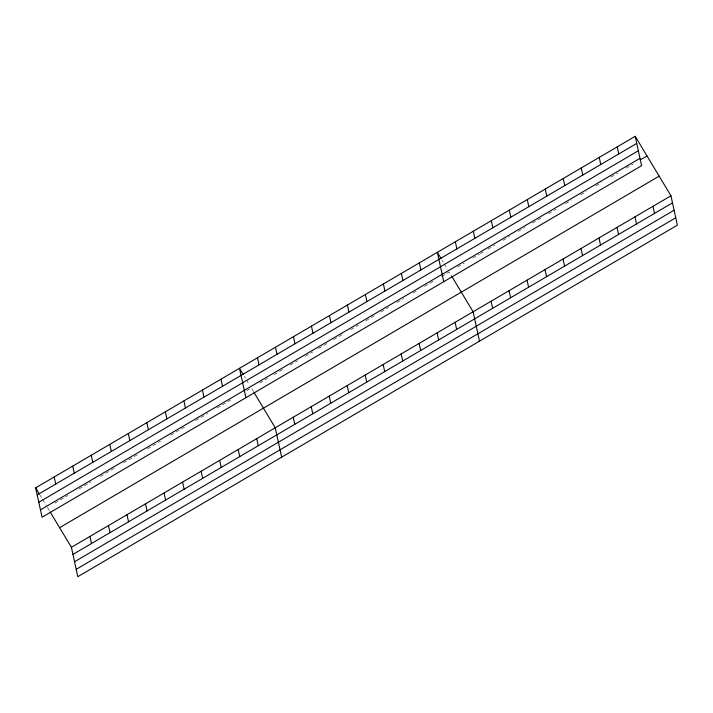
<?xml version="1.0" encoding="UTF-8"?>
<svg xmlns="http://www.w3.org/2000/svg" width="713" height="713" viewBox="0 0 713 713"><rect width="100%" height="100%" fill="white"/><g stroke="black" fill="none" stroke-linecap="round" stroke-linejoin="round"><path stroke-width="0.53" stroke-dasharray="3.56 2.67" d="M54.865 503.12L67.833 495.517M78.956 488.993L90.997 481.935M100.266 476.498L115.087 467.808M123.429 462.915L137.324 454.769M147.52 448.798L160.487 441.187M170.683 435.215L184.578 427.06M195.701 420.545L207.741 413.478M217.01 408.05L231.832 399.36M246.662 390.662L251.297 387.943L253.507 391.624M259.808 382.952L267.384 378.514M274.015 374.628L282.535 369.628M290.102 365.19L297.678 360.751M305.253 356.313L312.829 351.874M318.506 348.541L327.971 342.989M333.648 339.655L343.113 334.112M350.689 329.664L358.265 325.226M365.84 320.788L375.305 315.235M380.983 311.911L388.558 307.463M397.079 302.472L403.701 298.587M413.166 293.034L418.852 289.71M424.529 286.376L433.994 280.824M441.57 276.386L449.145 271.947L451.347 275.619M457.657 266.947L464.288 263.061M472.808 258.07L479.43 254.184M480.384 253.632L483.218 251.965M487.95 249.185L494.581 245.299M503.102 240.308L509.724 236.422M518.244 231.422L524.875 227.545M532.442 223.098L540.962 218.107M548.538 213.668L556.113 209.221M565.578 203.677L571.256 200.344M580.721 194.792L586.407 191.467M595.872 185.915L601.549 182.581M611.014 177.029L617.645 173.143M626.166 168.152L632.788 164.266M442.167 260.352L443.245 262.134M444.315 263.917L447.532 269.264M244.318 376.357L245.397 378.14M246.466 379.922L249.684 385.27M39.937 494.982L41.55 497.656M42.62 499.439L46.381 505.686M47.45 507.469L49.66 511.141"/><path stroke-width="1.07" d="M635.194 136.317L641.593 165.701L42.058 517.219L35.65 487.844L635.194 136.317L670.942 195.781L677.35 225.156L77.806 576.683L71.407 547.299L50.213 512.059M37.192 494.929L636.736 143.402M38.796 502.282L638.34 150.764M40.454 509.866L639.989 158.339M640.363 159.828L646.985 155.942M59.607 527.682L659.142 176.156M71.407 547.299L670.942 195.781M72.949 554.384L672.493 202.857M74.553 561.746L674.097 210.219M76.202 569.322L675.746 217.795M441.097 258.569L437.345 252.322L443.744 281.697M451.899 276.537L473.093 311.777L479.501 341.162M243.249 374.566L239.497 368.327L245.896 397.702M254.06 392.542L275.245 427.782L281.653 457.158M35.65 487.844L39.402 494.091M652.956 206.324L654.498 213.41M634.971 216.868L636.513 223.953M617.208 146.869L618.75 153.946M616.986 227.411L618.528 234.497M599.214 157.413L600.765 164.498M599 237.964L600.542 245.04M581.229 167.956L582.779 175.042M581.015 248.507L582.557 255.593M563.243 178.5L564.794 185.585M563.029 259.051L564.571 266.136M545.258 189.052L546.8 196.128M545.044 269.594L546.586 276.68M527.272 199.595L528.814 206.681M527.059 280.147L528.6 287.223M509.287 210.139L510.829 217.224M509.073 290.69L510.615 297.776M491.302 220.682L492.843 227.768M491.079 301.234L492.63 308.319M473.316 231.235L474.858 238.311M455.331 241.778L456.873 248.864M455.108 322.329L456.659 329.406M437.122 332.873L438.664 339.958M419.36 262.865L420.902 269.951M419.137 343.416L420.679 350.502M401.366 273.418L402.916 280.494M401.152 353.96L402.693 361.045M383.38 283.961L384.931 291.047M383.166 364.512L384.708 371.589M365.395 294.505L366.945 301.59M365.181 375.056L366.723 382.141M347.409 305.048L348.951 312.134M347.195 385.599L348.737 392.685M329.424 315.601L330.966 322.677M329.21 396.143L330.752 403.228M311.438 326.144L312.98 333.229M311.224 406.695L312.766 413.772M293.453 336.688L294.995 343.773M293.23 417.239L294.781 424.324M275.468 347.24L277.009 354.316M257.482 357.783L259.024 364.86M256.716 438.647L258.258 445.732M238.187 449.511L239.728 456.596M220.959 379.191L222.509 386.277M219.657 460.375L221.199 467.461M202.43 390.056L203.971 397.141M201.119 471.248L202.67 478.325M183.901 400.92L185.442 408.005M182.59 482.113L184.132 489.189M165.371 411.784L166.913 418.87M164.061 492.977L165.603 500.063M146.833 422.657L148.384 429.734M145.532 503.841L147.074 510.927M128.304 433.522L129.846 440.598M126.994 514.706L128.545 521.791M109.775 444.386L111.317 451.472M108.465 525.57L110.007 532.656M91.246 455.25L92.788 462.336M89.936 536.434L91.478 543.52M72.708 466.115L74.259 473.2M54.179 476.979L55.73 484.065"/></g></svg>
